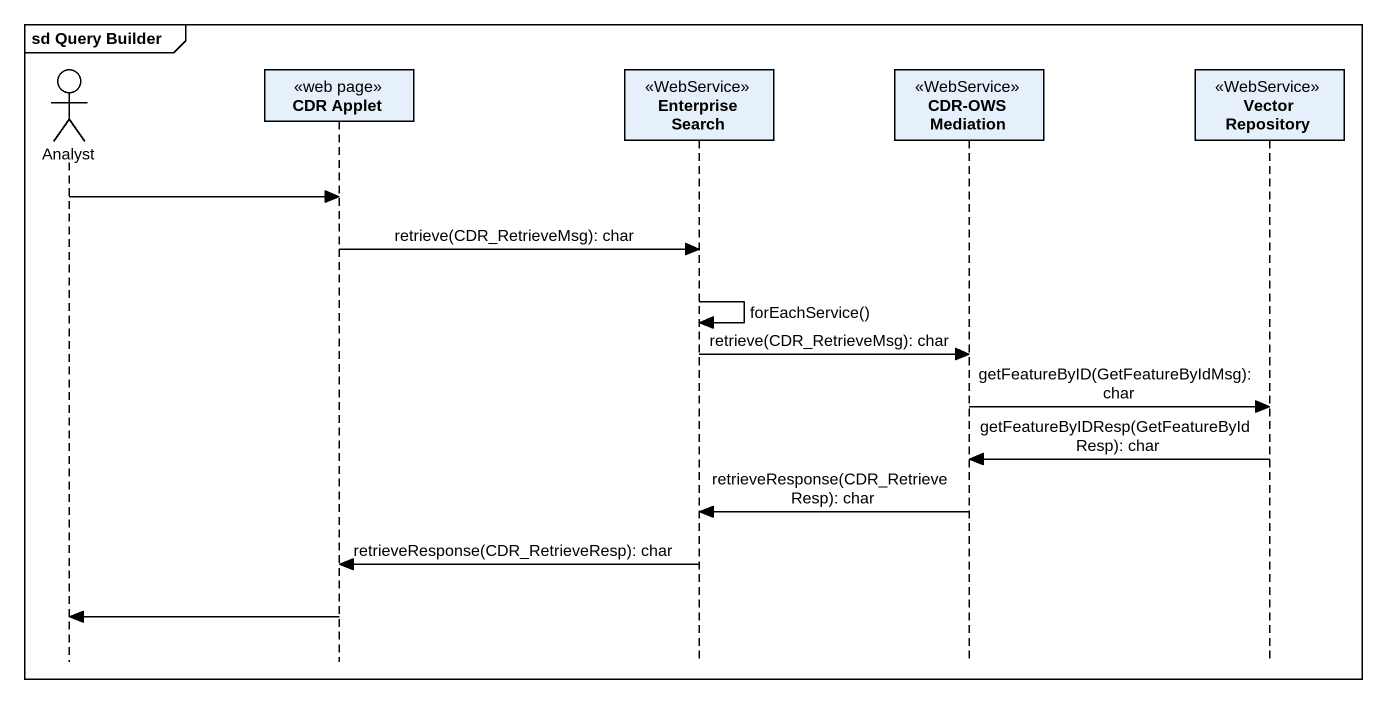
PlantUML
@startuml
mainframe sd Query Builder
hide footbox
actor Analyst
participant "CDR Applet" as CDR_Applet <<web page>>
participant "Enterprise Search" as Enterprise_Search <<WebService>>
participant "CDR-OWS Mediation" as CDR_OWS_Mediation <<WebService>>
participant "Vector Repository" as Vector_Repository <<WebService>>

Analyst -> CDR_Applet
CDR_Applet -> Enterprise_Search : retrieve(CDR_RetrieveMsg): char
Enterprise_Search -> Enterprise_Search : forEachService()
Enterprise_Search -> CDR_OWS_Mediation : retrieve(CDR_RetrieveMsg): char
CDR_OWS_Mediation -> Vector_Repository : getFeatureByID(GetFeatureByIdMsg): char
Vector_Repository -> CDR_OWS_Mediation : getFeatureByIDResp(GetFeatureByIdResp): char
CDR_OWS_Mediation -> Enterprise_Search : retrieveResponse(CDR_RetrieveResp): char
Enterprise_Search -> CDR_Applet : retrieveResponse(CDR_RetrieveResp): char
CDR_Applet -> Analyst
@enduml
